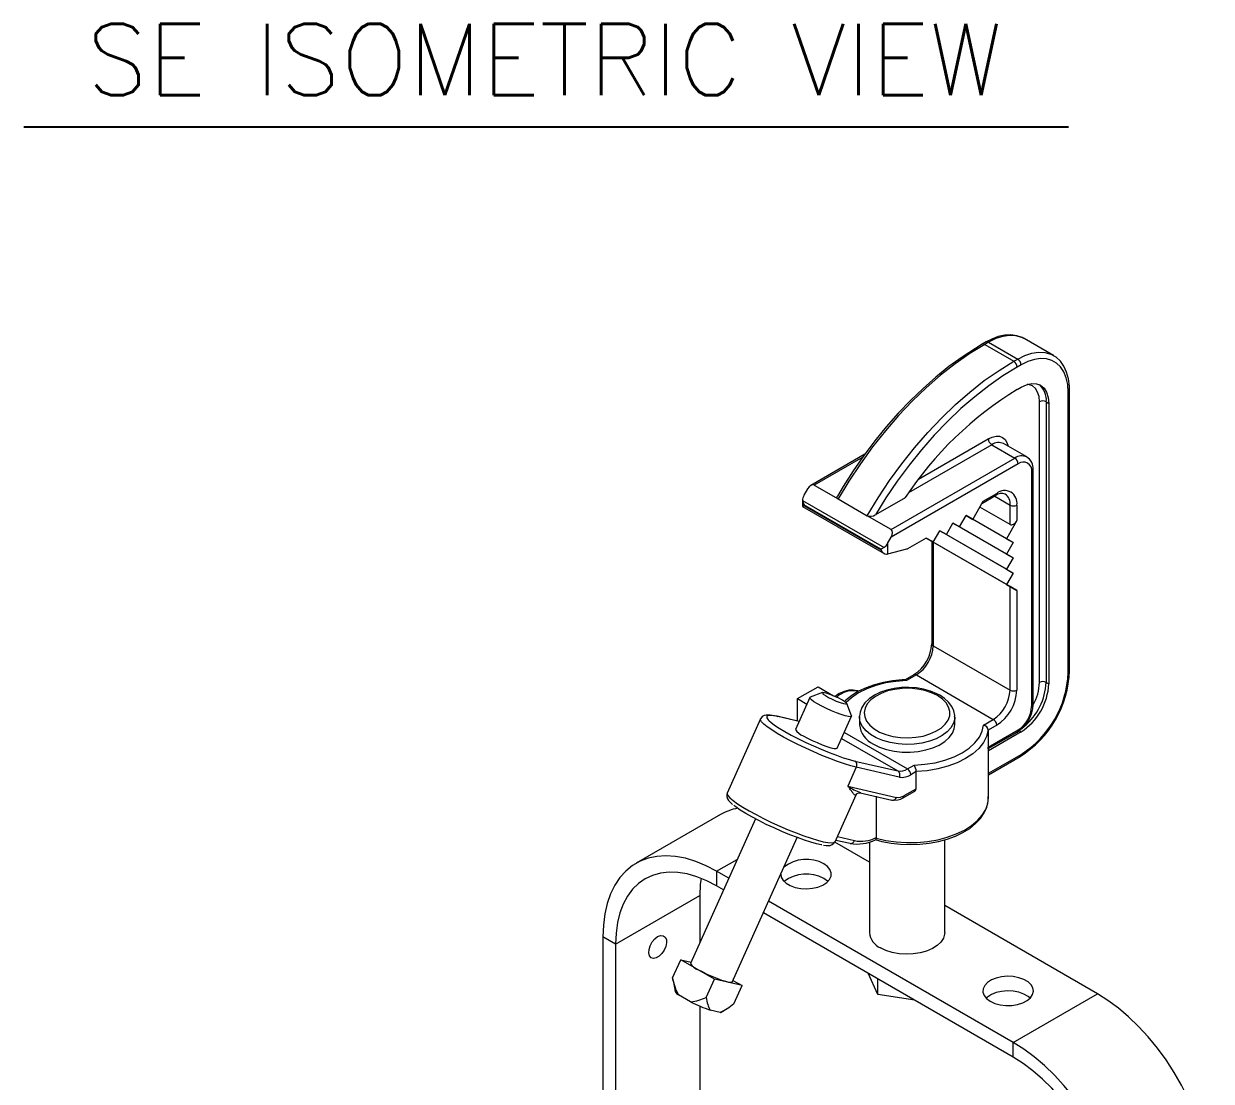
# Model space of a CAD drawing. Extents: x 8 to 113, y 2 to 87.
# Drawn here: x 70.4 to 82.86, y 75.14 to 86.24 of the extents above; entities that cross this region are included whole.
import ezdxf
from ezdxf.enums import TextEntityAlignment as Align

# ---------------------------------------------------------------- set-up
doc = ezdxf.new("R2010")
doc.units = 0
doc.header["$MEASUREMENT"] = 0
doc.layers.add('OBJECT', color=7, linetype='CONTINUOUS')
doc.styles.get("Standard").update_dxf_attribs({"font": 'SIMPLEX'})

msp = doc.modelspace()

# ---------------------------------------------------------------- linework, layer by layer
at = {"layer": 'OBJECT', "color": 1}
msp.add_line((70.4, 85.154), (81.363, 85.154), dxfattribs=at)
at = {"layer": 'OBJECT', "linetype": 'Continuous', "lineweight": 15}
for p, q in [((80.497, 82.897), (80.457, 82.874)), ((80.522, 82.894), (80.482, 82.871)), ((80.482, 82.871), (80.788, 82.695)), ((80.522, 82.894), (80.828, 82.718)), ((81.203, 82.755), (80.897, 82.932)), ((80.788, 82.695), (80.828, 82.718)), ((80.863, 82.657), (80.823, 82.634)), ((80.823, 82.399), (80.863, 82.422)), ((81.358, 79.427), (81.358, 82.371)), ((81.373, 79.448), (81.373, 82.391)), ((81.057, 79.325), (81.057, 82.269)), ((81.128, 82.269), (81.154, 82.253)), ((81.128, 82.269), (81.128, 79.325)), ((81.154, 82.253), (81.154, 79.31)), ((79.789, 81.458), (80.52, 81.88)), ((80.556, 81.819), (79.684, 81.315)), ((80.556, 81.819), (80.798, 81.679)), ((80.923, 81.691), (80.68, 81.831)), ((79.224, 81.719), (78.657, 81.392)), ((79.203, 81.69), (78.692, 81.395)), ((79.5, 80.929), (80.798, 81.679)), ((80.833, 81.617), (79.502, 80.849)), ((80.975, 79.072), (80.975, 81.536)), ((80.989, 79.093), (80.989, 81.556)), ((78.624, 81.356), (78.586, 81.288)), ((78.692, 81.395), (78.943, 81.25)), ((78.572, 81.237), (78.572, 81.172)), ((78.572, 81.235), (79.427, 80.741)), ((78.943, 81.25), (79.249, 81.074)), ((79.648, 81.263), (79.335, 81.083)), ((80.452, 81.201), (80.597, 81.286)), ((80.466, 81.227), (80.608, 81.308)), ((80.587, 81.28), (80.749, 81.186)), ((78.586, 81.181), (78.572, 81.172)), ((78.572, 81.172), (79.429, 80.677)), ((79.394, 80.722), (78.586, 81.188)), ((78.586, 81.188), (78.586, 81.181)), ((78.586, 81.181), (79.394, 80.715)), ((80.356, 81.036), (80.466, 81.227)), ((80.749, 80.982), (80.431, 81.165)), ((80.749, 80.982), (80.749, 81.186)), ((80.82, 81.186), (80.82, 81.023)), ((79.5, 80.929), (79.249, 81.074)), ((80.08, 80.876), (80.149, 80.996)), ((80.149, 80.996), (80.218, 80.956)), ((80.218, 80.956), (80.149, 80.996)), ((80.71, 80.672), (80.149, 80.996)), ((80.779, 80.632), (80.149, 80.996)), ((80.218, 80.956), (80.287, 81.076)), ((80.287, 81.076), (80.356, 81.036)), ((80.356, 81.036), (80.287, 81.076)), ((80.71, 80.832), (80.287, 81.075)), ((80.779, 80.792), (80.287, 81.075)), ((80.82, 81.023), (80.71, 80.832)), ((79.942, 80.797), (80.011, 80.916)), ((80.011, 80.916), (80.08, 80.876)), ((80.08, 80.876), (80.011, 80.916)), ((80.71, 80.513), (80.011, 80.916)), ((80.779, 80.473), (80.011, 80.916)), ((79.464, 80.781), (79.502, 80.849)), ((79.464, 80.781), (79.464, 80.672)), ((79.867, 80.84), (79.672, 80.727)), ((79.867, 80.84), (79.942, 80.797)), ((79.942, 80.797), (79.867, 80.84)), ((80.71, 80.354), (79.867, 80.84)), ((79.927, 80.806), (79.867, 80.84)), ((79.927, 80.806), (79.927, 79.73)), ((79.942, 80.797), (79.927, 80.806)), ((80.749, 80.331), (79.942, 80.797)), ((79.942, 80.797), (79.942, 79.71)), ((80.71, 80.832), (80.779, 80.792)), ((80.779, 80.792), (80.71, 80.672)), ((79.394, 80.715), (79.394, 80.722)), ((79.662, 80.723), (79.464, 80.672)), ((80.71, 80.672), (80.779, 80.632)), ((80.779, 80.632), (80.71, 80.513)), ((80.71, 80.513), (80.779, 80.473)), ((80.779, 80.473), (80.71, 80.354)), ((80.71, 80.354), (80.82, 80.29)), ((80.749, 79.243), (80.749, 80.331)), ((80.82, 80.29), (80.82, 79.243)), ((79.942, 79.71), (80.749, 79.243)), ((79.74, 79.406), (79.647, 79.352)), ((79.765, 79.403), (79.662, 79.344)), ((79.765, 79.403), (80.572, 78.937)), ((78.517, 79.155), (78.735, 79.28)), ((78.735, 79.28), (78.897, 79.186)), ((81.128, 79.325), (81.154, 79.31)), ((78.648, 79.167), (78.498, 78.832)), ((78.517, 78.921), (78.517, 79.155)), ((78.517, 79.155), (78.617, 79.097)), ((78.782, 79.218), (78.652, 79.17)), ((78.896, 79.186), (78.897, 79.186)), ((78.897, 79.186), (78.897, 79.185)), ((79.086, 78.976), (79.035, 79.105)), ((78.13, 78.943), (77.779, 78.163)), ((78.536, 78.916), (78.304, 78.97)), ((78.535, 78.915), (78.313, 78.967)), ((78.935, 78.635), (79.086, 78.97)), ((79.168, 78.963), (79.168, 78.971)), ((79.168, 78.963), (79.168, 78.881)), ((80.168, 78.881), (80.168, 78.963)), ((80.47, 78.878), (80.572, 78.937)), ((80.608, 78.876), (80.519, 78.824)), ((79.01, 78.8), (79.673, 78.418)), ((80.519, 78.646), (80.833, 78.827)), ((80.519, 78.824), (80.519, 78.646)), ((80.52, 78.63), (80.823, 78.804)), ((80.863, 78.805), (80.521, 78.608)), ((80.842, 78.817), (80.863, 78.805)), ((78.981, 78.737), (79.571, 78.396)), ((80.521, 78.117), (80.521, 78.63)), ((79.12, 78.5), (79.571, 78.396)), ((80.521, 78.373), (80.863, 78.57)), ((80.521, 78.356), (80.853, 78.547)), ((79.135, 78.435), (79.046, 78.237)), ((79.586, 78.331), (79.135, 78.435)), ((79.673, 78.418), (79.742, 78.457)), ((79.764, 78.389), (79.708, 78.356)), ((79.764, 78.21), (79.764, 78.389)), ((78.912, 77.654), (79.133, 78.146)), ((79.046, 78.237), (79.556, 78.119)), ((79.143, 78.158), (79.144, 78.16)), ((79.177, 78.168), (79.509, 78.091)), ((79.342, 78.13), (79.342, 77.696)), ((79.626, 78.114), (79.741, 78.18)), ((79.637, 78.137), (79.764, 78.21)), ((77.71, 77.938), (76.826, 77.427)), ((78.076, 77.894), (77.395, 76.377)), ((77.833, 76.181), (78.514, 77.698)), ((79.273, 77.439), (78.909, 77.649)), ((78.92, 77.671), (79.069, 77.637)), ((78.936, 77.707), (79.116, 77.665)), ((79.273, 77.651), (79.273, 76.701)), ((80.063, 76.701), (80.063, 77.674)), ((77.67, 77.344), (77.885, 77.468)), ((77.67, 77.344), (77.67, 77.19)), ((77.796, 77.271), (77.67, 77.344)), ((77.742, 77.149), (77.67, 77.19)), ((76.609, 76.578), (77.493, 77.088)), ((77.493, 77.088), (77.493, 76.596)), ((80.781, 75.548), (78.214, 77.03)), ((80.781, 75.394), (78.16, 76.908)), ((81.665, 76.058), (80.063, 76.983)), ((76.609, 76.578), (76.477, 76.655)), ((76.477, 76.655), (76.477, 70.923)), ((76.609, 76.578), (76.609, 70.999)), ((77.208, 76.225), (77.293, 76.415)), ((77.646, 76.211), (77.293, 76.415)), ((77.293, 76.415), (77.401, 76.39)), ((79.362, 76.051), (79.258, 76.274)), ((77.213, 76.196), (77.236, 76.081)), ((77.561, 76.021), (77.646, 76.211)), ((77.936, 76.144), (77.646, 76.211)), ((77.841, 76.198), (77.936, 76.144)), ((77.851, 75.954), (77.936, 76.144)), ((79.362, 76.051), (79.362, 76.214)), ((77.397, 75.973), (77.27, 76.047)), ((79.748, 75.991), (79.362, 76.051)), ((80.781, 75.548), (81.665, 76.058)), ((77.493, 75.929), (77.493, 71.424)), ((77.707, 75.862), (77.603, 75.887)), ((77.718, 75.865), (77.752, 75.885)), ((80.781, 75.394), (80.781, 75.548))]:
    msp.add_line(p, q, dxfattribs=at)
at = {"layer": 'OBJECT', "linetype": 'Continuous', "lineweight": 15, "flags": 128}
for points in [[(80.457, 82.874), (80.384, 82.83), (80.245, 82.739), (80.106, 82.639), (79.97, 82.529), (79.835, 82.41), (79.704, 82.284), (79.575, 82.149), (79.45, 82.007), (79.329, 81.859), (79.213, 81.705), (79.102, 81.545), (78.996, 81.38), (78.936, 81.28)], [(80.482, 82.871), (80.327, 82.775), (80.173, 82.667), (80.02, 82.547), (79.869, 82.416), (79.722, 82.275), (79.579, 82.124), (79.44, 81.964), (79.306, 81.795), (79.178, 81.62), (79.057, 81.438), (78.943, 81.25)], [(80.893, 82.932), (80.874, 82.943), (80.818, 82.963), (80.757, 82.971), (80.693, 82.968), (80.625, 82.953), (80.556, 82.927), (80.497, 82.897)], [(80.897, 82.932), (80.87, 82.945), (80.809, 82.963), (80.743, 82.966), (80.672, 82.956), (80.598, 82.932), (80.522, 82.894)], [(80.828, 82.718), (80.903, 82.755), (80.977, 82.78), (81.048, 82.79), (81.114, 82.786), (81.175, 82.769), (81.205, 82.754)], [(81.373, 82.391), (81.371, 82.434), (81.362, 82.51), (81.342, 82.58), (81.314, 82.642), (81.276, 82.694), (81.231, 82.736), (81.205, 82.752)], [(79.249, 81.074), (79.363, 81.261), (79.484, 81.443), (79.611, 81.619), (79.745, 81.787), (79.884, 81.947), (80.028, 82.099), (80.175, 82.24), (80.325, 82.371), (80.478, 82.491), (80.633, 82.599), (80.788, 82.695)], [(80.823, 82.634), (80.674, 82.541), (80.525, 82.438), (80.378, 82.323), (80.233, 82.198), (80.091, 82.062), (79.952, 81.918), (79.818, 81.765), (79.688, 81.604), (79.564, 81.436), (79.446, 81.262), (79.335, 81.083)], [(81.358, 82.371), (81.353, 82.449), (81.338, 82.52), (81.313, 82.583), (81.279, 82.635), (81.237, 82.676), (81.187, 82.704), (81.131, 82.721), (81.069, 82.724), (81.003, 82.714), (80.934, 82.692), (80.863, 82.657)], [(80.863, 82.422), (80.92, 82.448), (80.975, 82.46), (81.025, 82.458), (81.069, 82.442), (81.105, 82.412), (81.132, 82.369), (81.149, 82.316), (81.154, 82.253)], [(81.057, 82.269), (81.052, 82.324), (81.037, 82.371), (81.014, 82.408), (80.982, 82.435), (80.943, 82.449), (80.929, 82.451)], [(80.52, 81.88), (80.562, 81.899), (80.601, 81.908), (80.638, 81.907), (80.67, 81.895), (80.697, 81.873), (80.716, 81.842), (80.728, 81.804)], [(79.157, 79.23), (79.147, 79.235), (79.103, 79.245), (79.056, 79.244), (79.007, 79.231), (78.956, 79.208), (78.912, 79.178)], [(79.65, 79.353), (79.615, 79.351), (79.516, 79.341), (79.419, 79.324), (79.326, 79.3), (79.239, 79.269), (79.159, 79.232), (79.087, 79.188), (79.024, 79.139), (79.011, 79.126)], [(79.662, 79.344), (79.551, 79.336), (79.442, 79.319), (79.339, 79.292), (79.244, 79.257), (79.158, 79.215), (79.085, 79.165), (79.027, 79.114)], [(80.011, 79.19), (79.979, 79.207), (79.913, 79.234), (79.841, 79.254), (79.765, 79.267), (79.687, 79.272), (79.608, 79.27), (79.531, 79.261), (79.457, 79.244), (79.388, 79.221), (79.325, 79.19), (79.271, 79.153), (79.226, 79.11), (79.194, 79.063), (79.174, 79.012), (79.169, 78.972)], [(79.986, 79.187), (79.924, 79.217), (79.854, 79.24), (79.778, 79.255), (79.698, 79.263), (79.617, 79.262), (79.538, 79.252), (79.463, 79.235), (79.395, 79.21), (79.336, 79.179), (79.287, 79.142), (79.25, 79.1), (79.227, 79.056), (79.218, 79.009), (79.223, 78.963), (79.243, 78.918), (79.276, 78.875), (79.322, 78.837), (79.379, 78.804), (79.446, 78.778), (79.519, 78.758), (79.597, 78.747), (79.678, 78.744), (79.758, 78.749), (79.835, 78.762), (79.907, 78.784), (79.971, 78.812), (80.026, 78.846), (80.069, 78.886), (80.099, 78.929), (80.115, 78.974), (80.117, 79.021), (80.104, 79.067), (80.077, 79.111), (80.038, 79.151), (79.986, 79.187)], [(79.086, 78.976), (79.086, 78.97), (79.075, 78.965), (79.052, 78.967), (79.019, 78.975), (78.976, 78.988), (78.928, 79.006), (78.875, 79.028), (78.823, 79.051), (78.773, 79.076), (78.728, 79.101), (78.691, 79.123), (78.665, 79.142), (78.65, 79.158), (78.648, 79.167), (78.652, 79.17)], [(78.989, 79.14), (78.952, 79.16), (78.911, 79.179), (78.869, 79.196), (78.831, 79.21), (78.802, 79.217), (78.784, 79.219), (78.78, 79.214), (78.789, 79.202), (78.811, 79.187), (78.844, 79.168), (78.883, 79.148), (78.925, 79.129), (78.966, 79.114), (78.999, 79.103), (79.023, 79.099), (79.035, 79.101), (79.032, 79.109), (79.016, 79.122), (78.989, 79.14)], [(80.166, 78.964), (80.167, 78.978), (80.157, 79.027), (80.136, 79.073), (80.103, 79.117), (80.06, 79.157), (80.011, 79.19)], [(78.304, 78.97), (78.278, 78.976), (78.232, 78.983), (78.191, 78.983), (78.169, 78.978), (78.149, 78.967), (78.132, 78.947), (78.13, 78.941)], [(79.135, 78.435), (79.077, 78.45), (79.01, 78.471), (78.936, 78.496), (78.856, 78.526), (78.773, 78.559), (78.689, 78.595), (78.604, 78.634), (78.522, 78.673), (78.443, 78.713), (78.37, 78.752), (78.305, 78.79), (78.248, 78.826), (78.201, 78.858), (78.165, 78.887), (78.141, 78.911), (78.13, 78.931), (78.13, 78.943)], [(78.313, 78.967), (78.266, 78.976), (78.23, 78.979), (78.207, 78.976), (78.195, 78.967), (78.197, 78.952), (78.212, 78.932), (78.221, 78.922)], [(78.221, 78.922), (78.238, 78.907), (78.277, 78.878), (78.327, 78.845), (78.386, 78.81), (78.453, 78.773), (78.527, 78.734), (78.605, 78.696), (78.686, 78.658), (78.768, 78.623), (78.849, 78.59), (78.926, 78.561), (78.998, 78.535), (79.064, 78.515), (79.12, 78.5)], [(78.304, 78.97), (78.305, 78.97), (78.313, 78.967)], [(80.168, 78.964), (80.167, 78.944), (80.154, 78.896), (80.128, 78.849), (80.088, 78.806), (80.036, 78.767), (79.974, 78.734), (79.902, 78.708), (79.824, 78.689), (79.742, 78.677), (79.657, 78.674), (79.573, 78.679), (79.491, 78.693), (79.415, 78.714), (79.345, 78.742), (79.285, 78.777), (79.237, 78.817), (79.2, 78.861), (79.177, 78.908), (79.168, 78.957), (79.168, 78.963)], [(79.314, 78.677), (79.379, 78.645), (79.452, 78.621), (79.532, 78.603), (79.615, 78.594), (79.7, 78.593), (79.783, 78.6), (79.864, 78.616), (79.939, 78.639), (80.006, 78.668), (80.063, 78.705), (80.109, 78.746), (80.143, 78.791), (80.162, 78.838), (80.168, 78.881)], [(79.742, 78.457), (79.853, 78.466), (79.962, 78.483), (80.065, 78.51), (80.16, 78.544), (80.246, 78.587), (80.319, 78.636), (80.38, 78.691), (80.426, 78.751), (80.456, 78.813), (80.47, 78.878)], [(78.577, 78.766), (78.622, 78.741), (78.672, 78.716), (78.725, 78.693), (78.777, 78.671), (78.826, 78.653), (78.868, 78.64), (78.902, 78.632), (78.924, 78.63), (78.935, 78.635), (78.935, 78.635)], [(80.519, 78.824), (80.502, 78.758), (80.469, 78.694), (80.42, 78.633), (80.357, 78.576), (80.281, 78.526), (80.193, 78.482), (80.096, 78.445), (79.99, 78.417), (79.879, 78.398), (79.764, 78.389)], [(77.78, 78.162), (77.775, 78.149), (77.775, 78.125), (77.782, 78.105), (77.794, 78.085), (77.817, 78.06), (77.835, 78.045)], [(77.779, 78.163), (77.778, 78.155), (77.787, 78.137), (77.808, 78.113), (77.842, 78.085), (77.888, 78.052), (77.944, 78.016), (78.01, 77.978), (78.083, 77.938), (78.163, 77.897), (78.247, 77.857), (78.333, 77.817), (78.42, 77.78), (78.505, 77.746), (78.586, 77.716), (78.661, 77.69), (78.729, 77.669), (78.789, 77.654), (78.838, 77.644), (78.875, 77.641), (78.9, 77.644), (78.912, 77.654), (78.912, 77.654)], [(79.133, 78.146), (79.133, 78.146), (79.129, 78.141)], [(79.135, 78.145), (79.14, 78.156), (79.143, 78.158)], [(79.145, 78.159), (79.152, 78.164), (79.174, 78.168), (79.178, 78.167)], [(79.334, 77.676), (79.404, 77.656), (79.5, 77.638), (79.599, 77.627), (79.7, 77.623), (79.8, 77.627), (79.9, 77.637), (79.996, 77.655), (80.088, 77.68), (80.174, 77.712), (80.254, 77.75), (80.325, 77.794), (80.387, 77.844), (80.438, 77.898), (80.477, 77.956), (80.505, 78.017), (80.519, 78.079), (80.52, 78.127)], [(79.342, 77.692), (79.445, 77.668), (79.552, 77.652), (79.662, 77.645), (79.773, 77.646), (79.883, 77.656), (79.989, 77.674), (80.09, 77.701), (80.184, 77.735), (80.269, 77.776), (80.344, 77.823), (80.406, 77.876), (80.456, 77.933), (80.493, 77.993), (80.514, 78.056), (80.521, 78.117)], [(78.773, 77.621), (78.768, 77.622), (78.718, 77.632), (78.659, 77.649), (78.591, 77.67), (78.517, 77.697), (78.438, 77.727), (78.355, 77.761), (78.273, 77.798), (78.191, 77.836), (78.113, 77.875), (78.04, 77.914), (77.975, 77.951), (77.918, 77.986), (77.871, 78.018), (77.85, 78.035)], [(78.791, 77.617), (78.819, 77.613), (78.86, 77.615), (78.882, 77.623), (78.901, 77.637), (78.911, 77.653)], [(77.67, 77.344), (77.56, 77.401), (77.451, 77.447), (77.344, 77.48), (77.239, 77.5), (77.138, 77.506), (77.042, 77.5), (76.951, 77.481), (76.866, 77.448), (76.788, 77.403), (76.718, 77.346), (76.655, 77.277), (76.602, 77.197), (76.557, 77.106), (76.522, 77.005), (76.497, 76.896), (76.482, 76.779), (76.477, 76.655)], [(78.342, 77.313), (78.347, 77.282), (78.366, 77.248), (78.399, 77.218), (78.442, 77.193), (78.495, 77.174), (78.553, 77.163), (78.615, 77.16), (78.676, 77.165), (78.733, 77.178), (78.784, 77.199), (78.825, 77.225), (78.854, 77.257), (78.87, 77.291), (78.872, 77.327), (78.859, 77.361), (78.833, 77.394), (78.795, 77.422), (78.795, 77.422)], [(77.67, 77.19), (77.566, 77.244), (77.463, 77.286), (77.362, 77.315), (77.264, 77.331), (77.17, 77.334), (77.081, 77.324), (76.997, 77.301), (76.92, 77.265), (76.85, 77.216), (76.788, 77.155), (76.735, 77.083), (76.69, 77), (76.655, 76.907), (76.63, 76.805), (76.615, 76.695), (76.609, 76.578)], [(77.506, 77.27), (77.498, 77.205), (77.493, 77.088)], [(78.837, 77.236), (78.833, 77.24), (78.795, 77.268)], [(77.051, 76.658), (77.082, 76.669), (77.109, 76.668), (77.13, 76.654), (77.142, 76.629), (77.145, 76.595), (77.137, 76.556), (77.12, 76.516), (77.096, 76.48), (77.067, 76.452), (77.036, 76.434), (77.007, 76.429), (76.983, 76.436), (76.966, 76.457), (76.958, 76.487), (76.961, 76.524), (76.973, 76.563), (76.994, 76.602), (77.021, 76.634), (77.051, 76.658)], [(80.063, 76.701), (80.062, 76.685), (80.049, 76.642), (80.023, 76.601), (79.984, 76.564), (79.933, 76.532), (79.873, 76.506), (79.806, 76.487), (79.733, 76.476), (79.658, 76.473), (79.584, 76.478), (79.512, 76.491), (79.446, 76.512), (79.388, 76.54)], [(77.833, 76.181), (77.833, 76.18), (77.822, 76.176), (77.799, 76.178), (77.766, 76.186), (77.723, 76.199), (77.675, 76.217), (77.623, 76.238), (77.57, 76.262), (77.52, 76.287), (77.475, 76.311)], [(80.541, 75.98), (80.589, 75.958), (80.645, 75.943), (80.705, 75.936), (80.767, 75.937), (80.826, 75.946), (80.881, 75.963), (80.927, 75.987), (80.962, 76.016), (80.985, 76.049), (80.994, 76.084), (80.988, 76.12), (80.969, 76.153), (80.937, 76.184), (80.893, 76.209), (80.841, 76.227), (80.782, 76.239), (80.721, 76.242), (80.66, 76.237), (80.602, 76.223), (80.552, 76.203), (80.511, 76.176), (80.482, 76.145), (80.466, 76.111), (80.464, 76.075), (80.476, 76.04), (80.502, 76.008), (80.541, 75.98)], [(80.958, 76.012), (80.937, 76.03), (80.893, 76.055), (80.841, 76.074), (80.782, 76.085), (80.721, 76.088), (80.66, 76.083), (80.602, 76.07), (80.552, 76.05), (80.511, 76.023), (80.499, 76.012)], [(82.859, 73.991), (82.854, 74.121), (82.839, 74.256), (82.813, 74.394), (82.778, 74.535), (82.734, 74.677), (82.68, 74.819), (82.618, 74.96), (82.547, 75.099), (82.469, 75.234), (82.385, 75.364), (82.294, 75.489), (82.197, 75.606), (82.096, 75.716), (81.992, 75.817), (81.885, 75.908), (81.775, 75.988), (81.665, 76.058)], [(77.707, 75.862), (77.715, 75.864), (77.718, 75.865)], [(81.975, 73.48), (81.97, 73.61), (81.955, 73.745), (81.929, 73.884), (81.894, 74.025), (81.85, 74.167), (81.796, 74.309), (81.734, 74.45), (81.664, 74.589), (81.586, 74.724), (81.501, 74.854), (81.41, 74.979), (81.313, 75.096), (81.213, 75.206), (81.108, 75.307), (81.001, 75.398), (80.892, 75.478), (80.781, 75.548)], [(81.842, 73.557), (81.837, 73.68), (81.822, 73.808), (81.796, 73.939), (81.761, 74.072), (81.717, 74.207), (81.663, 74.341), (81.601, 74.473), (81.531, 74.602), (81.454, 74.728), (81.371, 74.848), (81.281, 74.961), (81.187, 75.067), (81.089, 75.164), (80.988, 75.251), (80.885, 75.328), (80.781, 75.394)]]:
    msp.add_lwpolyline(points, dxfattribs=at)
at = {"layer": 'OBJECT', "linetype": 'Continuous', "lineweight": 15}
for centre, radius, start, end in [((80.468, 82.851), 0.0252, 54.3838, 114.2913), ((80.508, 82.874), 0.0251, 54.3824, 114.3071), ((80.746, 82.63), 0.0768, 2.6055, 57.3945), ((80.786, 82.653), 0.0768, 2.6055, 57.3945), ((82.788, 79.187), 3.765, 121.4644, 146.5293), ((80.915, 82.288), 0.214, 354.8661, 48.902), ((81.348, 82.394), 0.0251, 294.376, 354.2894), ((81.092, 82.201), 0.0769, 62.6097, 117.3903), ((80.597, 81.883), 0.0768, 182.6055, 237.3945), ((80.629, 81.716), 0.126, 65.6929, 125.6176), ((80.871, 81.576), 0.126, 66.0993, 125.5821), ((80.757, 81.614), 0.0768, 2.6055, 57.3945), ((80.889, 81.55), 0.0873, 350.786, 129.2033), ((80.854, 81.572), 0.137, 353.5579, 60.1543), ((80.966, 81.558), 0.024, 292.7376, 355.9577), ((78.679, 81.234), 0.108, 149.8151, 179.3738), ((78.675, 81.241), 0.103, 183.2573, 211.0048), ((78.95, 81.267), 0.0184, 137.4822, 246.8459), ((80.658, 81.216), 0.0925, 65.0124, 131.0278), ((80.583, 81.306), 0.0252, 305.6912, 5.621), ((80.691, 81.207), 0.131, 350.786, 129.2033), ((80.624, 81.198), 0.126, 354.3918, 54.1625), ((80.785, 81.254), 0.0769, 242.6097, 297.3903), ((79.283, 81.158), 0.0908, 247.4229, 304.2737), ((79.371, 80.83), 0.105, 302.3626, 332.4239), ((79.461, 80.743), 0.0727, 202.9228, 264.5021), ((79.449, 80.733), 0.0623, 273.9773, 283.9567), ((79.652, 80.76), 0.038, 285.0622, 300.5434), ((79.522, 79.748), 0.405, 302.5025, 357.4978), ((79.558, 79.727), 0.384, 302.6055, 357.3945), ((79.952, 79.732), 0.0251, 185.6948, 245.6253), ((79.75, 79.384), 0.024, 52.7465, 115.9577), ((80.256, 79.492), 1.118, 302.2816, 357.7183), ((80.288, 79.474), 1.072, 302.4873, 357.5127), ((81.348, 79.45), 0.0251, 294.3747, 354.3052), ((79.1, 78.99), 0.248, 77.494, 133.3686), ((79.645, 79.332), 0.0217, 34.5133, 75.7368), ((80.365, 79.261), 0.384, 302.6055, 357.3945), ((80.359, 79.264), 0.461, 302.6055, 357.3945), ((80.785, 79.312), 0.0769, 242.6097, 297.3903), ((80.522, 79.339), 0.633, 302.6055, 357.3945), ((80.482, 79.359), 0.646, 310.1677, 357.0362), ((80.54, 79.342), 0.517, 330.7362, 358.1148), ((81.092, 79.257), 0.0769, 62.6097, 117.3903), ((80.636, 79.105), 0.354, 301.9598, 358.0398), ((80.668, 79.086), 0.307, 302.6055, 357.3945), ((80.964, 79.095), 0.0251, 294.3747, 354.3052), ((79.419, 78.907), 0.252, 185.7958, 245.5244), ((80.457, 78.817), 0.0625, 6.9423, 77.6463), ((80.531, 78.872), 0.0768, 2.6055, 57.3945), ((78.624, 78.904), 0.146, 209.5328, 251.2105), ((80.81, 78.824), 0.024, 304.0564, 7.2558), ((79.09, 78.459), 0.0515, 332.1986, 53.7026), ((80.838, 78.568), 0.0252, 305.7076, 5.6195), ((79.594, 78.537), 0.143, 260.7683, 303.3014), ((79.541, 78.355), 0.0515, 332.1986, 53.7026), ((79.631, 78.353), 0.0768, 2.6055, 57.3945), ((79.642, 78.388), 0.121, 0.3324, 35.0786), ((79.614, 78.5), 0.171, 260.7683, 303.3014), ((79.402, 78.772), 0.643, 236.3845, 249.6621), ((79.174, 78.121), 0.0489, 129.6193, 155.837), ((79.515, 78.134), 0.0437, 262.6047, 339.9183), ((79.574, 78.232), 0.114, 260.7683, 303.3014), ((79.612, 78.134), 0.0252, 305.7069, 5.6196), ((79.727, 78.214), 0.0365, 292.5198, 353.4818), ((78, 77.433), 0.582, 100.7941, 119.8628), ((79.538, 78.254), 0.165, 259.7726, 302.1224), ((79.146, 78.045), 0.416, 259.3208, 297.1923), ((79.075, 77.68), 0.0437, 262.6047, 339.9183), ((79.182, 78.022), 0.363, 259.4926, 296.1921), ((78.611, 77.086), 0.383, 61.2211, 127.9691), ((78.61, 76.931), 0.384, 61.2966, 127.3656), ((79.463, 76.715), 0.19, 184.2513, 247.0688), ((77.522, 76.449), 0.146, 209.5328, 251.2105), ((77.795, 76.33), 0.597, 190.1032, 208.3239), ((77.307, 76.118), 0.0804, 207.0493, 242.3052), ((78.16, 77.496), 1.703, 243.3873, 250.9032), ((77.469, 76.392), 0.58, 294.1753, 311.0552)]:
    msp.add_arc(centre, radius, start, end, dxfattribs=at)
for centre, major_axis, ratio, start_param, end_param in [((78.659, 81.335), (0.0326, 0.0603), 0.595383, 6.266291, 7.837087), ((80.785, 81.043), (0.0354, 0.0612), 0.577335, 3.141633, 4.71243), ((79.466, 80.869), (0.0326, 0.0603), 0.595383, 4.695495, 6.266291), ((79.429, 80.742), (0.05, 0.0289), 0.00007, 1.602545, 2.356154), ((80.785, 80.311), (0.05, -0.0289), 0.00007, 0.785439, 2.356235)]:
    msp.add_ellipse(centre, major_axis=major_axis, ratio=ratio, start_param=start_param, end_param=end_param, dxfattribs=at)
for points, knots in [([(80.52, 78.63), (80.52, 78.63), (80.52, 78.629), (80.519, 78.632), (80.519, 78.637), (80.519, 78.643), (80.519, 78.646)], [0, 0, 0, 0, 0.09744, 0.481138, 0.77716, 1, 1, 1, 1]), ([(79.129, 78.141), (79.127, 78.14), (79.122, 78.139), (79.11, 78.151), (79.094, 78.174), (79.072, 78.204), (79.055, 78.227), (79.047, 78.237), (79.046, 78.237)], [0, 0, 0, 0, 0.172666, 0.350563, 0.584725, 0.823544, 0.997249, 1, 1, 1, 1]), ([(79.342, 77.692), (79.342, 77.689), (79.341, 77.681), (79.338, 77.676), (79.337, 77.676), (79.336, 77.675)], [0, 0, 0, 0, 0.389877, 0.77822, 1, 1, 1, 1]), ([(77.397, 75.973), (77.426, 75.978), (77.481, 75.986), (77.535, 76.01), (77.561, 76.021)], [0, 0, 0, 0, 0.515407, 1, 1, 1, 1]), ([(77.561, 76.021), (77.565, 75.995), (77.574, 75.945), (77.593, 75.906), (77.603, 75.887)], [0, 0, 0, 0, 0.519495, 1, 1, 1, 1])]:
    msp.add_open_spline(points, degree=3, knots=knots, dxfattribs=at)
for points in [[(79.342, 77.696), (79.342, 77.692)], [(77.214, 76.193), (77.208, 76.225)]]:
    msp.add_open_spline(points, degree=1, dxfattribs=at)

# ---------------------------------------------------------------- texts
at = {"layer": 'OBJECT', "color": 1}
msp.add_text('SE ISOMETRIC VIEW', height=0.75, dxfattribs=at).set_placement((75.864, 85.486), align=Align.CENTER)

doc.saveas('drawing.dxf')
